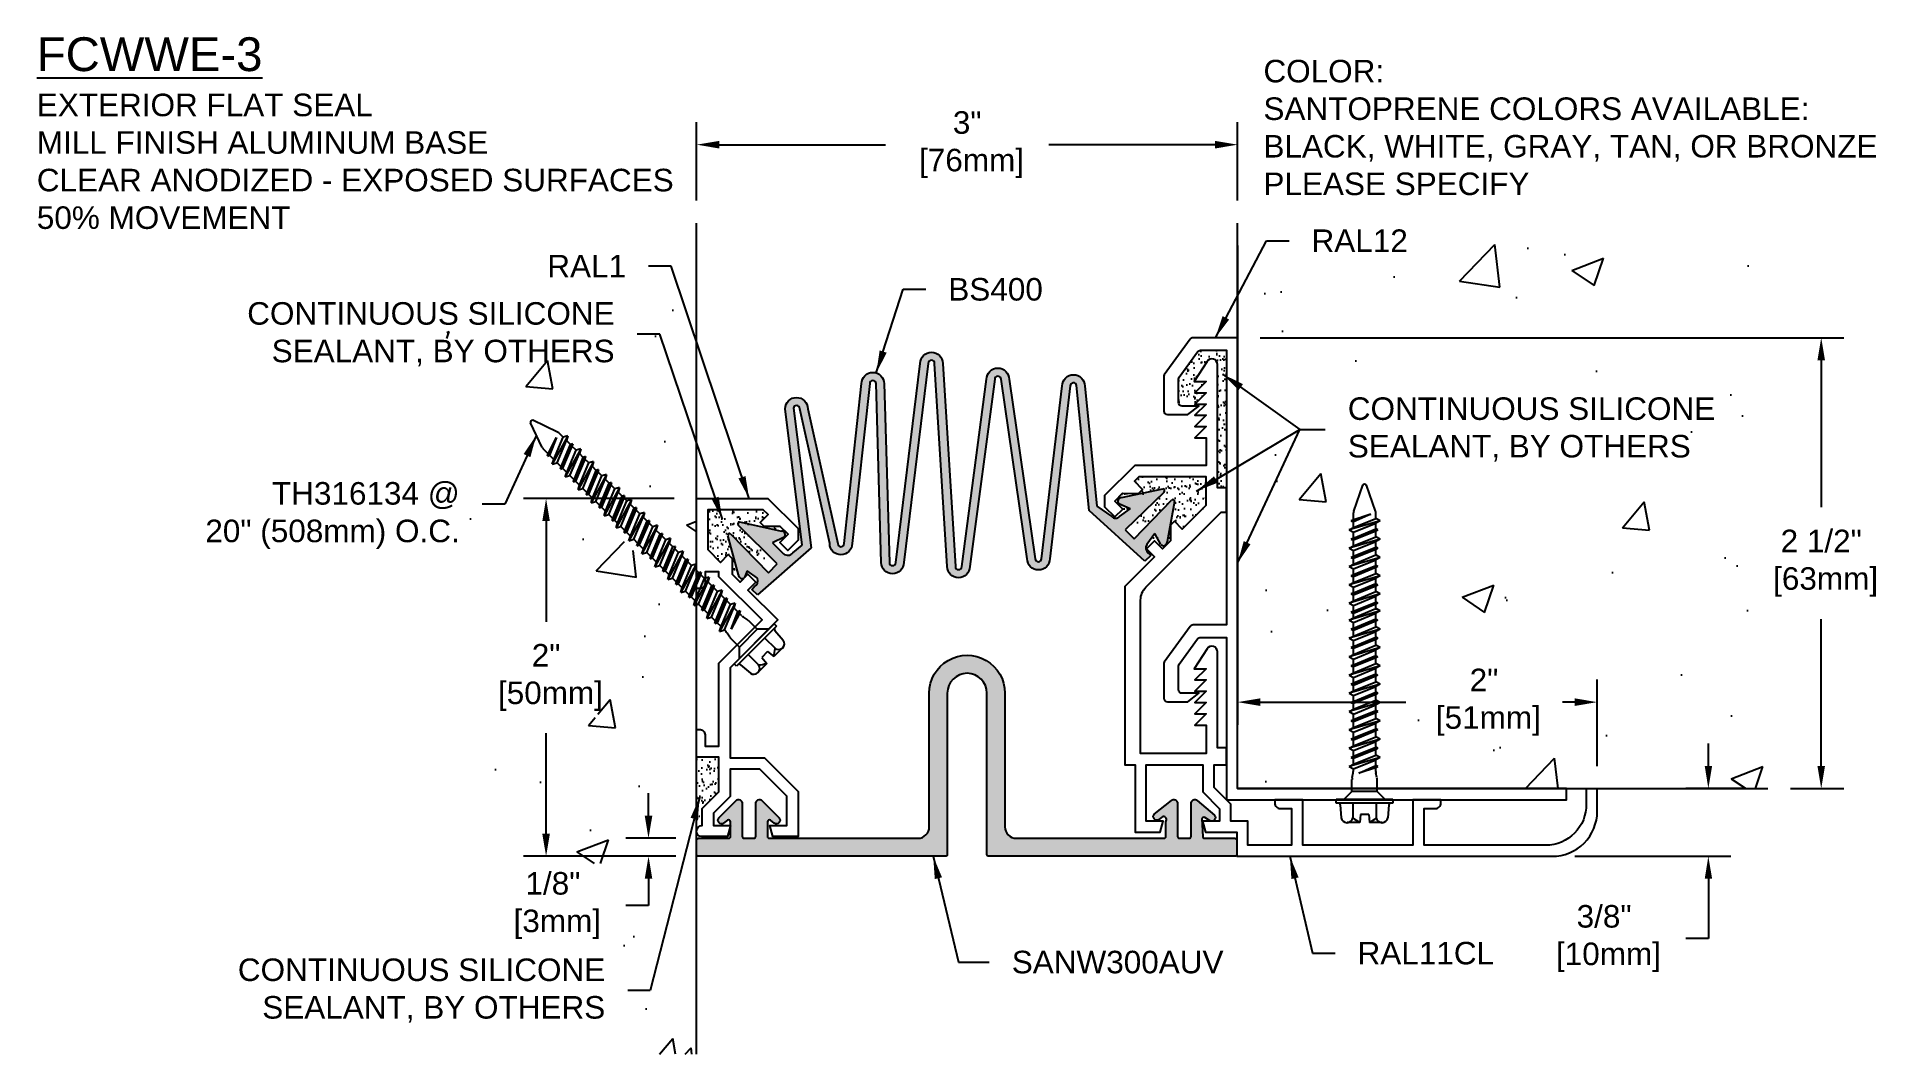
# Model space of a CAD drawing. Header units: inches. Extents: x -4.6 to 5.7, y -1.4 to 4.3.
import ezdxf

# ---------------------------------------------------------------- set-up
doc = ezdxf.new("R2010")
doc.units = ezdxf.units.IN
doc.header["$MEASUREMENT"] = 0
for name, color, linetype in [('Anchors', 4, 'Continuous'), ('Conditions', 1, 'Continuous'), ('Dimensions', 3, 'Continuous'), ('Fillers', 2, 'Continuous'), ('Metals', 7, 'Continuous'), ('Text', 2, 'Continuous')]:
    doc.layers.add(name, color=color, linetype=linetype)
doc.styles.add('Arial', font='arial.ttf')
doc.dimstyles.new('Arial', dxfattribs={"dimtxt": 0.125, "dimasz": 0.125, "dimexe": 0.125, "dimexo": 0.125, "dimgap": 0.125, "dimtad": 0, "dimtih": 1, "dimtoh": 1, "dimdec": 4, "dimzin": 0, "dimdsep": 46, "dimlunit": 4, "dimtxsty": 'Arial', "dimcen": 0.125, "dimadec": 0, "dimazin": 0, "dimtfac": 1, "dimtdec": 4, "dimtofl": 0, "dimtmove": 0, "dimatfit": 3, "dimfxl": 0, "dimfrac": 2, "dimtolj": 1, "dimtzin": 0, "dimarcsym": 0})
pattern_1 = [(37.5, (-1, 0), (-0.0020473, 0.0626218), [0, -0.0494, 0, -0.05525, 0, -0.0528125]), (7.5, (-1, 0), (0.0575177, 0.0917197), [0, -0.02665, 0, -0.044525, 0, -0.0170625]), (327.5, (-1.039975, 0), (0.1012096, 0.0001839), [0, -0.01625, 0, -0.0585, 0, -0.076375]), (317.5, (-1.039975, 0), (0.0976991, 0.0285245), [0, -0.008125, 0, -0.03835, 0, -0.043875])]

# ---------------------------------------------------------------- blocks, each defined once
blk = doc.blocks.new('A$CB0F2')
blk.add_lwpolyline([(0.029, 0.002, -0.958439), (0.032, 0.064), (0.032, 0.158), (0.125, 0.251), (0.125, 0.442), (0.001, 0.442), (0.001, 0.597), (0.017, 0.597, -0.414214), (0.048, 0.566), (0.048, 0.504), (0.125, 0.504), (0.125, 0.965), (0.364, 1.204), (0.125, 1.444), (0.125, 1.471), (0.048, 1.471), (0.048, 1.409, -0.414214), (0.017, 1.378), (0.001, 1.378), (0.001, 1.877), (0.397, 1.877), (0.564, 1.711), (0.564, 1.647), (0.507, 1.59), (0.463, 1.634), (0.508, 1.679), (0.464, 1.723), (0.375, 1.722), (0.354, 1.744), (0.398, 1.788), (0.371, 1.815), (0.063, 1.815), (0.063, 1.594), (0.133, 1.523), (0.177, 1.567), (0.199, 1.545), (0.199, 1.457), (0.243, 1.414), (0.286, 1.457), (0.33, 1.414), (0.286, 1.37), (0.452, 1.204), (0.187, 0.939), (0.187, 0.439), (0.377, 0.439), (0.564, 0.252), (0.564, 0.002), (0.423, 0.002), (0.407, 0.064), (0.502, 0.064), (0.502, 0.226), (0.351, 0.377), (0.187, 0.377), (0.187, 0.225), (0.094, 0.132), (0.094, 0.064), (0.189, 0.064), (0.172, 0.002), (0.029, 0.002)], format="xyb")
blk = doc.blocks.new('RAL1')
blk.add_blockref('A$CB0F2', (5.836, 2.694))
blk = doc.blocks.new('*D2')
at = {"layer": 'Defpoints', "color": 0}
for p in [(2.107, 3.693), (-0.893, 3.258), (2.107, 3.258)]:
    blk.add_point(p, dxfattribs=at)
at = {"layer": 'Dimensions', "color": 0, "lineweight": -2}
for p, q in [((-0.893, 3.383), (-0.893, 3.818)), ((2.107, 3.383), (2.107, 3.818)), ((-0.768, 3.693), (0.154, 3.693)), ((1.982, 3.693), (1.06, 3.693))]:
    blk.add_line(p, q, dxfattribs=at)
at = {"layer": 'Dimensions', "color": 0}
for points in [[(-0.768, 3.714), (-0.768, 3.672), (-0.893, 3.693)], [(1.982, 3.714), (1.982, 3.672), (2.107, 3.693)]]:
    blk.add_solid(points, dxfattribs=at)
at = {"layer": 'Dimensions', "color": 0, "insert": (0.607, 3.693), "char_height": 0.125, "attachment_point": 5, "style": 'Arial'}
blk.add_mtext('\\A1;3"\\P [76mm]', dxfattribs=at)
blk = doc.blocks.new('*D3')
at = {"layer": 'Defpoints', "color": 0}
for p in [(2.107, 2.622), (5.047, 0.122), (5.343, 0.122)]:
    blk.add_point(p, dxfattribs=at)
at = {"layer": 'Dimensions', "color": 0, "lineweight": -2}
for p, q in [((2.232, 2.622), (5.468, 2.622)), ((5.343, 2.497), (5.343, 1.682)), ((5.343, 0.247), (5.343, 1.062)), ((5.172, 0.122), (5.468, 0.122))]:
    blk.add_line(p, q, dxfattribs=at)
at = {"layer": 'Dimensions', "color": 0}
for points in [[(5.322, 2.497), (5.364, 2.497), (5.343, 2.622)], [(5.322, 0.247), (5.364, 0.247), (5.343, 0.122)]]:
    blk.add_solid(points, dxfattribs=at)
at = {"layer": 'Dimensions', "color": 0, "insert": (5.343, 1.372), "char_height": 0.125, "attachment_point": 5, "style": 'Arial'}
blk.add_mtext('\\A1;2 1/2"\\P [63mm]', dxfattribs=at)
blk = doc.blocks.new('*D4')
at = {"layer": 'Defpoints', "color": 0}
for p in [(2.107, 3.258), (4.101, 0.601), (4.101, 0.121)]:
    blk.add_point(p, dxfattribs=at)
at = {"layer": 'Dimensions', "color": 0, "lineweight": -2}
for p, q in [((2.107, 3.133), (2.107, 0.476)), ((4.101, 0.246), (4.101, 0.726)), ((2.232, 0.601), (3.039, 0.601)), ((3.976, 0.601), (3.908, 0.601))]:
    blk.add_line(p, q, dxfattribs=at)
at = {"layer": 'Dimensions', "color": 0}
for points in [[(2.232, 0.622), (2.232, 0.58), (2.107, 0.601)], [(3.976, 0.622), (3.976, 0.58), (4.101, 0.601)]]:
    blk.add_solid(points, dxfattribs=at)
at = {"layer": 'Dimensions', "color": 0, "insert": (3.473, 0.601), "char_height": 0.125, "attachment_point": 5, "style": 'Arial'}
blk.add_mtext('\\A1;2"\\P [51mm]', dxfattribs=at)
blk = doc.blocks.new('*D5')
at = {"layer": 'Defpoints', "color": 0}
for p in [(5.047, 0.122), (3.851, -0.254), (4.717, -0.254)]:
    blk.add_point(p, dxfattribs=at)
at = {"layer": 'Dimensions', "color": 0, "lineweight": -2}
for p, q in [((4.717, 0.247), (4.717, 0.372)), ((4.922, 0.122), (4.592, 0.122)), ((3.976, -0.254), (4.842, -0.254)), ((4.717, -0.379), (4.717, -0.71)), ((4.717, -0.71), (4.592, -0.71))]:
    blk.add_line(p, q, dxfattribs=at)
at = {"layer": 'Dimensions', "color": 0}
for points in [[(4.697, 0.247), (4.738, 0.247), (4.717, 0.122)], [(4.697, -0.379), (4.738, -0.379), (4.717, -0.254)]]:
    blk.add_solid(points, dxfattribs=at)
at = {"layer": 'Dimensions', "color": 0, "insert": (4.139, -0.71), "char_height": 0.125, "attachment_point": 5, "style": 'Arial'}
blk.add_mtext('\\A1;3/8"\\P [10mm]', dxfattribs=at)
blk = doc.blocks.new('*D6')
at = {"layer": 'Defpoints', "color": 0}
for p in [(-0.893, 1.73), (-1.728, -0.254), (-0.883, -0.254)]:
    blk.add_point(p, dxfattribs=at)
at = {"layer": 'Dimensions', "color": 0, "lineweight": -2}
for p, q in [((-1.018, 1.73), (-1.853, 1.73)), ((-1.728, 1.605), (-1.728, 1.047)), ((-1.728, -0.129), (-1.728, 0.428)), ((-1.008, -0.254), (-1.853, -0.254))]:
    blk.add_line(p, q, dxfattribs=at)
at = {"layer": 'Dimensions', "color": 0}
for points in [[(-1.749, 1.605), (-1.707, 1.605), (-1.728, 1.73)], [(-1.749, -0.129), (-1.707, -0.129), (-1.728, -0.254)]]:
    blk.add_solid(points, dxfattribs=at)
at = {"layer": 'Dimensions', "color": 0, "insert": (-1.728, 0.738), "char_height": 0.125, "attachment_point": 5, "style": 'Arial'}
blk.add_mtext('\\A1;2"\\P [50mm]', dxfattribs=at)
blk = doc.blocks.new('*D7')
at = {"layer": 'Defpoints', "color": 0}
for p in [(-0.883, -0.154), (-1.16, -0.254), (-0.883, -0.254)]:
    blk.add_point(p, dxfattribs=at)
at = {"layer": 'Dimensions', "color": 0, "lineweight": -2}
for p, q in [((-1.16, -0.029), (-1.16, 0.096)), ((-1.008, -0.154), (-1.285, -0.154)), ((-1.008, -0.254), (-1.285, -0.254)), ((-1.16, -0.379), (-1.16, -0.527)), ((-1.16, -0.527), (-1.285, -0.527))]:
    blk.add_line(p, q, dxfattribs=at)
at = {"layer": 'Dimensions', "color": 0}
for points in [[(-1.181, -0.029), (-1.139, -0.029), (-1.16, -0.154)], [(-1.181, -0.379), (-1.139, -0.379), (-1.16, -0.254)]]:
    blk.add_solid(points, dxfattribs=at)
at = {"layer": 'Dimensions', "color": 0, "insert": (-1.69, -0.527), "char_height": 0.125, "attachment_point": 5, "style": 'Arial'}
blk.add_mtext('\\A1;1/8"\\P [3mm]', dxfattribs=at)
blk = doc.blocks.new('RAL12')
blk.add_lwpolyline([(0.901, 2.553), (1.045, 2.553), (1.045, 1.029), (0.86, 1.029, 0.240384), (0.844, 1.021), (0.7, 0.823, 0.158089), (0.697, 0.811), (0.697, 0.623, 0.414214), (0.717, 0.603), (0.83, 0.603), (0.891, 0.65), (0.799, 0.65, -0.414214), (0.779, 0.67), (0.779, 0.8, -0.158089), (0.783, 0.812), (0.885, 0.952, -0.240384), (0.901, 0.96), (1.045, 0.96), (1.045, 0.06), (2.931, 0.06), (2.931, 0.122), (1.107, 0.122), (1.107, 2.622), (0.86, 2.622, 0.240384), (0.844, 2.614), (0.7, 2.416, 0.158089), (0.697, 2.404), (0.697, 2.216, 0.414214), (0.717, 2.196), (0.83, 2.196), (0.891, 2.243), (0.799, 2.243, -0.414214), (0.779, 2.263), (0.779, 2.393, -0.158089), (0.783, 2.404), (0.885, 2.544, -0.240384)], format="xyb", close=True)
blk = doc.blocks.new('RAL11CLR')
blk.add_lwpolyline([(2.838, -0.192), (2.141, -0.192), (2.141, 0.011), (2.203, 0.011, 0.414214), (2.234, 0.042), (2.234, 0.06), (2.079, 0.06), (2.079, -0.192), (1.468, -0.192), (1.468, 0.06), (1.313, 0.06), (1.313, 0.042, 0.414214), (1.344, 0.011), (1.406, 0.011), (1.406, -0.192), (1.163, -0.192), (1.163, -0.059), (1.069, -0.059), (1.069, 0.035), (0.976, 0.128), (0.976, 0.254), (1.045, 0.254), (1.045, 0.348), (0.995, 0.348), (0.995, 0.88, 0.745241), (0.937, 0.897), (0.865, 0.786), (0.933, 0.786), (0.87, 0.724), (0.933, 0.724), (0.87, 0.661), (0.933, 0.661), (0.87, 0.599), (0.933, 0.599), (0.87, 0.536), (0.933, 0.536), (0.87, 0.474), (0.933, 0.474), (0.933, 0.316), (0.569, 0.316), (0.569, 1.167, -0.198912), (0.598, 1.238), (1.015, 1.655), (1.045, 1.655), (1.045, 1.722), (1.045, 1.789), (0.995, 1.789), (0.995, 2.473, 0.745241), (0.937, 2.49), (0.865, 2.379), (0.933, 2.379), (0.87, 2.317), (0.933, 2.317), (0.87, 2.254), (0.933, 2.254), (0.87, 2.192), (0.933, 2.192), (0.87, 2.129), (0.933, 2.129), (0.87, 2.067), (0.933, 2.067), (0.933, 1.914), (0.536, 1.914), (0.369, 1.748), (0.369, 1.684), (0.426, 1.628), (0.47, 1.672), (0.425, 1.716), (0.469, 1.76), (0.557, 1.759), (0.579, 1.781), (0.535, 1.826), (0.561, 1.852), (0.931, 1.852), (0.931, 1.691), (0.8, 1.56), (0.756, 1.604), (0.734, 1.582), (0.734, 1.495), (0.69, 1.451), (0.646, 1.495), (0.602, 1.451), (0.646, 1.407), (0.481, 1.242), (0.481, 0.254), (0.538, 0.254), (0.538, -0.121), (0.677, -0.121), (0.694, -0.059), (0.599, -0.059), (0.599, 0.254), (0.914, 0.254), (0.914, 0.103), (1.007, 0.01), (1.007, -0.059), (0.912, -0.059), (0.929, -0.121), (1.102, -0.121), (1.102, -0.254), (2.851, -0.254, 0.414214), (3.101, -0.004), (3.101, 0.121), (3.039, 0.121), (3.039, 0.058, -0.414214), (2.838, -0.192)], format="xyb")
blk = doc.blocks.new('TH-316134')
for p, q in [((-0.097, 0.127), (-0.027, 0.127)), ((-0.023, 0.083), (-0.027, 0.127)), ((0.023, 0.083), (0.027, 0.127)), ((0.027, 0.127), (0.097, 0.127)), ((-0.157, 0.019), (0.157, 0.019)), ((-0.157, 0), (-0.157, 0.019)), ((-0.157, 0), (0.157, 0)), ((-0.135, 0.029), (-0.129, 0.1)), ((-0.115, 0), (-0.07, -0.045)), ((-0.065, 0.019), (-0.065, 0.1)), ((-0.023, 0.083), (0.023, 0.083)), ((0.064, 0.019), (0.064, 0.1)), ((0.115, 0), (0.07, -0.045)), ((0.135, 0.029), (0.129, 0.1)), ((0.157, 0.019), (0.157, 0)), ((-0.07, -0.045), (0.07, -0.045)), ((-0.07, -0.045), (-0.07, -0.112)), ((0.07, -0.045), (0.07, -0.112)), ((-0.086, -0.234), (0.086, -0.184)), ((-0.074, -0.184), (0.032, -0.147)), ((-0.074, -0.184), (-0.062, -0.177)), ((-0.074, -0.184), (-0.062, -0.19)), ((-0.069, -0.122), (-0.063, -0.148)), ((0.032, -0.147), (-0.062, -0.19)), ((-0.062, -0.177), (0.032, -0.147)), ((-0.062, -0.157), (-0.062, -0.177)), ((0.062, -0.171), (-0.062, -0.221)), ((-0.062, -0.19), (-0.062, -0.221)), ((0.062, -0.197), (-0.062, -0.247)), ((0.062, -0.157), (0.062, -0.171)), ((0.086, -0.184), (0.062, -0.171)), ((0.086, -0.184), (0.062, -0.197)), ((0.062, -0.197), (0.062, -0.228)), ((0.069, -0.122), (0.063, -0.148)), ((-0.086, -0.234), (-0.062, -0.221)), ((-0.086, -0.234), (-0.062, -0.247)), ((-0.086, -0.336), (0.086, -0.285)), ((-0.074, -0.285), (0.074, -0.234)), ((-0.074, -0.285), (-0.062, -0.279)), ((-0.074, -0.285), (-0.062, -0.291)), ((-0.062, -0.279), (0.062, -0.228)), ((0.062, -0.241), (-0.062, -0.291)), ((-0.062, -0.247), (-0.062, -0.279)), ((0.062, -0.272), (-0.062, -0.323)), ((-0.062, -0.291), (-0.062, -0.323)), ((0.062, -0.298), (-0.062, -0.349)), ((0.074, -0.234), (0.062, -0.228)), ((0.074, -0.234), (0.062, -0.241)), ((0.062, -0.241), (0.062, -0.272)), ((0.086, -0.285), (0.062, -0.272)), ((0.086, -0.285), (0.062, -0.298)), ((0.062, -0.298), (0.062, -0.33)), ((-0.086, -0.336), (-0.062, -0.323)), ((-0.086, -0.336), (-0.062, -0.349)), ((-0.086, -0.437), (0.086, -0.387)), ((-0.074, -0.387), (0.074, -0.336)), ((-0.074, -0.387), (-0.062, -0.381)), ((-0.074, -0.387), (-0.062, -0.393)), ((-0.062, -0.381), (0.062, -0.33)), ((0.062, -0.342), (-0.062, -0.393)), ((-0.062, -0.349), (-0.062, -0.381)), ((0.062, -0.374), (-0.062, -0.425)), ((-0.062, -0.393), (-0.062, -0.425)), ((0.062, -0.4), (-0.062, -0.45)), ((0.074, -0.336), (0.062, -0.33)), ((0.074, -0.336), (0.062, -0.342)), ((0.062, -0.342), (0.062, -0.374)), ((0.086, -0.387), (0.062, -0.374)), ((0.086, -0.387), (0.062, -0.4)), ((0.062, -0.4), (0.062, -0.431)), ((-0.086, -0.437), (-0.062, -0.425)), ((-0.086, -0.437), (-0.062, -0.45)), ((-0.086, -0.539), (0.086, -0.488)), ((-0.074, -0.488), (0.074, -0.437)), ((-0.074, -0.488), (-0.062, -0.482)), ((-0.074, -0.488), (-0.062, -0.494)), ((-0.062, -0.482), (0.062, -0.431)), ((0.062, -0.444), (-0.062, -0.494)), ((-0.062, -0.45), (-0.062, -0.482)), ((0.062, -0.475), (-0.062, -0.526)), ((-0.062, -0.494), (-0.062, -0.526)), ((0.062, -0.501), (-0.062, -0.552)), ((0.074, -0.437), (0.062, -0.431)), ((0.074, -0.437), (0.062, -0.444)), ((0.062, -0.444), (0.062, -0.475)), ((0.086, -0.488), (0.062, -0.475)), ((0.086, -0.488), (0.062, -0.501)), ((0.062, -0.501), (0.062, -0.533)), ((-0.086, -0.539), (-0.062, -0.526)), ((-0.086, -0.539), (-0.062, -0.552)), ((-0.086, -0.641), (0.086, -0.59)), ((-0.074, -0.59), (0.074, -0.539)), ((-0.074, -0.59), (-0.062, -0.584)), ((-0.074, -0.59), (-0.062, -0.596)), ((-0.062, -0.584), (0.062, -0.533)), ((0.062, -0.545), (-0.062, -0.596)), ((-0.062, -0.552), (-0.062, -0.584)), ((0.062, -0.577), (-0.062, -0.628)), ((-0.062, -0.596), (-0.062, -0.628)), ((0.062, -0.603), (-0.062, -0.654)), ((0.074, -0.539), (0.062, -0.533)), ((0.074, -0.539), (0.062, -0.545)), ((0.062, -0.545), (0.062, -0.577)), ((0.086, -0.59), (0.062, -0.577)), ((0.086, -0.59), (0.062, -0.603)), ((0.062, -0.603), (0.062, -0.634)), ((-0.086, -0.641), (-0.062, -0.628)), ((-0.086, -0.641), (-0.062, -0.654)), ((-0.086, -0.742), (0.086, -0.691)), ((-0.074, -0.691), (0.074, -0.641)), ((-0.074, -0.691), (-0.062, -0.685)), ((-0.074, -0.691), (-0.062, -0.698)), ((-0.062, -0.685), (0.062, -0.634)), ((0.062, -0.647), (-0.062, -0.698)), ((-0.062, -0.654), (-0.062, -0.685)), ((0.062, -0.678), (-0.062, -0.729)), ((-0.062, -0.698), (-0.062, -0.729)), ((0.062, -0.704), (-0.062, -0.755)), ((0.074, -0.641), (0.062, -0.634)), ((0.074, -0.641), (0.062, -0.647)), ((0.062, -0.647), (0.062, -0.678)), ((0.086, -0.691), (0.062, -0.678)), ((0.086, -0.691), (0.062, -0.704)), ((0.062, -0.704), (0.062, -0.736)), ((-0.086, -0.742), (-0.062, -0.729)), ((-0.086, -0.742), (-0.062, -0.755)), ((-0.086, -0.844), (0.086, -0.793)), ((-0.074, -0.793), (0.074, -0.742)), ((-0.074, -0.793), (-0.062, -0.787)), ((-0.074, -0.793), (-0.062, -0.799)), ((-0.062, -0.787), (0.062, -0.736)), ((0.062, -0.748), (-0.062, -0.799)), ((-0.062, -0.755), (-0.062, -0.787)), ((0.062, -0.78), (-0.062, -0.831)), ((-0.062, -0.799), (-0.062, -0.831)), ((0.062, -0.806), (-0.062, -0.857)), ((0.074, -0.742), (0.062, -0.736)), ((0.074, -0.742), (0.062, -0.748)), ((0.062, -0.748), (0.062, -0.78)), ((0.086, -0.793), (0.062, -0.78)), ((0.086, -0.793), (0.062, -0.806)), ((0.062, -0.806), (0.062, -0.838)), ((-0.086, -0.844), (-0.062, -0.831)), ((-0.086, -0.844), (-0.062, -0.857)), ((-0.086, -0.945), (0.086, -0.895)), ((-0.074, -0.895), (0.074, -0.844)), ((-0.074, -0.895), (-0.062, -0.888)), ((-0.074, -0.895), (-0.062, -0.901)), ((-0.062, -0.888), (0.062, -0.838)), ((0.062, -0.85), (-0.062, -0.901)), ((-0.062, -0.857), (-0.062, -0.888)), ((0.062, -0.882), (-0.062, -0.932)), ((-0.062, -0.901), (-0.062, -0.932)), ((0.062, -0.907), (-0.062, -0.958)), ((0.074, -0.844), (0.062, -0.838)), ((0.074, -0.844), (0.062, -0.85)), ((0.062, -0.85), (0.062, -0.882)), ((0.086, -0.895), (0.062, -0.882)), ((0.086, -0.895), (0.062, -0.907)), ((0.062, -0.907), (0.062, -0.939)), ((-0.086, -0.945), (-0.062, -0.932)), ((-0.086, -0.945), (-0.062, -0.958)), ((-0.086, -1.047), (0.086, -0.996)), ((-0.074, -0.996), (0.074, -0.945)), ((-0.074, -0.996), (-0.062, -0.99)), ((-0.074, -0.996), (-0.062, -1.002)), ((-0.062, -0.99), (0.062, -0.939)), ((0.062, -0.951), (-0.062, -1.002)), ((-0.062, -0.958), (-0.062, -0.99)), ((0.062, -0.983), (-0.062, -1.034)), ((-0.062, -1.002), (-0.062, -1.034)), ((0.062, -1.009), (-0.062, -1.06)), ((0.074, -0.945), (0.062, -0.939)), ((0.074, -0.945), (0.062, -0.951)), ((0.062, -0.951), (0.062, -0.983)), ((0.086, -0.996), (0.062, -0.983)), ((0.086, -0.996), (0.062, -1.009)), ((0.062, -1.001), (0.062, -1.033)), ((-0.086, -1.047), (-0.062, -1.034)), ((-0.086, -1.047), (-0.062, -1.06)), ((-0.086, -1.141), (0.086, -1.09)), ((-0.074, -1.09), (0.074, -1.039)), ((-0.074, -1.09), (-0.062, -1.084)), ((-0.074, -1.09), (-0.062, -1.096)), ((-0.062, -1.084), (0.062, -1.033)), ((0.062, -1.045), (-0.062, -1.096)), ((-0.062, -1.052), (-0.062, -1.084)), ((0.062, -1.077), (-0.062, -1.128)), ((-0.062, -1.096), (-0.062, -1.128)), ((0.062, -1.103), (-0.062, -1.154)), ((0.074, -1.039), (0.062, -1.033)), ((0.074, -1.039), (0.062, -1.045)), ((0.062, -1.045), (0.062, -1.077)), ((0.086, -1.09), (0.062, -1.077)), ((0.086, -1.09), (0.062, -1.103)), ((0.062, -1.103), (0.062, -1.134)), ((-0.086, -1.141), (-0.062, -1.128)), ((-0.086, -1.141), (-0.062, -1.154)), ((-0.086, -1.242), (0.086, -1.191)), ((-0.074, -1.191), (0.074, -1.141)), ((-0.074, -1.191), (-0.062, -1.185)), ((-0.074, -1.191), (-0.062, -1.198)), ((-0.062, -1.185), (0.062, -1.134)), ((0.062, -1.147), (-0.062, -1.198)), ((-0.062, -1.154), (-0.062, -1.185)), ((0.062, -1.178), (-0.062, -1.229)), ((-0.062, -1.198), (-0.062, -1.229)), ((0.062, -1.204), (-0.062, -1.255)), ((0.074, -1.141), (0.062, -1.134)), ((0.074, -1.141), (0.062, -1.147)), ((0.062, -1.147), (0.062, -1.178)), ((0.086, -1.191), (0.062, -1.178)), ((0.086, -1.191), (0.062, -1.204)), ((0.062, -1.204), (0.062, -1.236)), ((-0.086, -1.242), (-0.062, -1.229)), ((-0.086, -1.242), (-0.062, -1.255)), ((-0.086, -1.344), (0.086, -1.293)), ((-0.074, -1.293), (0.074, -1.242)), ((-0.074, -1.293), (-0.062, -1.287)), ((-0.074, -1.293), (-0.062, -1.299)), ((-0.062, -1.287), (0.062, -1.236)), ((0.062, -1.248), (-0.062, -1.299)), ((-0.062, -1.255), (-0.062, -1.287)), ((0.062, -1.28), (-0.062, -1.331)), ((-0.062, -1.299), (-0.062, -1.331)), ((0.062, -1.306), (-0.062, -1.357)), ((0.074, -1.242), (0.062, -1.236)), ((0.074, -1.242), (0.062, -1.248)), ((0.062, -1.248), (0.062, -1.28)), ((0.086, -1.293), (0.062, -1.28)), ((0.086, -1.293), (0.062, -1.306)), ((0.062, -1.306), (0.062, -1.338)), ((-0.086, -1.344), (-0.062, -1.331)), ((-0.086, -1.344), (-0.062, -1.357)), ((-0.086, -1.445), (0.086, -1.395)), ((-0.074, -1.395), (0.074, -1.344)), ((-0.074, -1.395), (-0.062, -1.388)), ((-0.074, -1.395), (-0.062, -1.401)), ((-0.062, -1.388), (0.062, -1.338)), ((0.062, -1.35), (-0.062, -1.401)), ((-0.062, -1.357), (-0.062, -1.388)), ((0.062, -1.382), (-0.062, -1.432)), ((-0.062, -1.401), (-0.062, -1.432)), ((0.062, -1.407), (-0.062, -1.458)), ((0.074, -1.344), (0.062, -1.338)), ((0.074, -1.344), (0.062, -1.35)), ((0.062, -1.35), (0.062, -1.382)), ((0.086, -1.395), (0.062, -1.382)), ((0.086, -1.395), (0.062, -1.407)), ((0.062, -1.407), (0.062, -1.439)), ((-0.086, -1.445), (-0.062, -1.432)), ((-0.086, -1.445), (-0.062, -1.458)), ((-0.086, -1.547), (0.086, -1.496)), ((-0.074, -1.496), (0.074, -1.445)), ((-0.074, -1.496), (-0.062, -1.49)), ((-0.074, -1.496), (-0.062, -1.502)), ((-0.062, -1.49), (0.062, -1.439)), ((0.062, -1.451), (-0.062, -1.502)), ((-0.062, -1.458), (-0.062, -1.49)), ((0.062, -1.483), (-0.062, -1.534)), ((-0.062, -1.502), (-0.062, -1.534)), ((0.062, -1.509), (-0.062, -1.56)), ((0.074, -1.445), (0.062, -1.439)), ((0.074, -1.445), (0.062, -1.451)), ((0.062, -1.451), (0.062, -1.483)), ((0.086, -1.496), (0.062, -1.483)), ((0.086, -1.496), (0.062, -1.509)), ((0.062, -1.509), (0.062, -1.541)), ((-0.086, -1.547), (-0.062, -1.534)), ((-0.086, -1.547), (-0.062, -1.56)), ((-0.062, -1.56), (-0.062, -1.586)), ((-0.06, -1.601), (-0.01, -1.744)), ((-0.034, -1.584), (0.062, -1.541)), ((-0.034, -1.584), (0.074, -1.547)), ((0.062, -1.553), (-0.034, -1.584)), ((0.06, -1.601), (0.01, -1.744)), ((0.074, -1.547), (0.062, -1.541)), ((0.074, -1.547), (0.062, -1.553)), ((0.062, -1.553), (0.062, -1.586))]:
    blk.add_line(p, q)
for centre, radius, start, end in [((-0.097, 0.095), 0.0327, 9.285, 170.715), ((0, 0.038), 0.0896, 107.4215, 136.0407), ((0, 0.038), 0.0896, 43.9593, 72.5785), ((0.097, 0.095), 0.0327, 9.285, 170.715), ((-0.146, 0.03), 0.0112, 270, 355), ((0.146, 0.03), 0.0112, 185, 270), ((-0.023, -0.112), 0.0465, 180, 191.9357), ((-0.109, -0.157), 0.0465, 0, 11.9357), ((0.109, -0.157), 0.0465, 168.0643, 180), ((0.023, -0.112), 0.0465, 348.0643, 0), ((-0.016, -1.586), 0.0465, 180, 199.3058), ((0.016, -1.586), 0.0465, 340.6942, 0), ((0, -1.739), 0.0106, 204.1001, 335.8999)]:
    blk.add_arc(centre, radius, start, end)
blk = doc.blocks.new('TH316134')
blk.add_blockref('TH-316134', (0, 0))
blk = doc.blocks.new('BS400')
blk.add_hatch(color=256).paths.add_polyline_path([(5.713, 9.018, 1), (5.588, 9.018), (5.474, 8.06, -1), (5.439, 8.06), (5.294, 9.055, 1), (5.169, 9.055), (5.031, 8.017, -1), (4.996, 8.017), (4.926, 9.143, 1), (4.801, 9.143), (4.665, 8.039, -1), (4.63, 8.039), (4.601, 9.031, 1), (4.476, 9.031), (4.379, 8.144, -1), (4.344, 8.144), (4.178, 8.892, 1), (4.053, 8.892), (4.147, 8.135), (4.095, 8.092, -0.449435), (4.043, 8.089), (3.981, 8.148), (4.047, 8.179, 0.699658), (4.031, 8.213), (3.799, 8.264, 0.637589), (3.792, 8.247), (4.008, 8.032), (3.959, 7.982), (3.751, 8.197, 0.67662), (3.734, 8.189), (3.793, 7.971, 0.684825), (3.827, 7.956), (3.842, 7.993), (3.898, 7.952, -0.350604), (3.88, 7.904), (3.867, 7.89), (3.899, 7.859), (4.197, 8.121), (4.098, 8.895, -0.91191), (4.133, 8.892), (4.299, 8.144, 1), (4.424, 8.144), (4.521, 9.031, -1), (4.556, 9.031), (4.585, 8.039, 1), (4.71, 8.039), (4.846, 9.143, -1), (4.881, 9.143), (4.951, 8.017, 1), (5.076, 8.017), (5.214, 9.055, -1), (5.249, 9.055), (5.394, 8.06, 1), (5.519, 8.06), (5.633, 9.018, -0.91191), (5.668, 9.021), (5.738, 8.327), (6.047, 8.047), (6.079, 8.078), (6.065, 8.092, -0.379282), (6.057, 8.139), (6.102, 8.199), (6.136, 8.138, 0.684825), (6.17, 8.153), (6.212, 8.377, 0.67662), (6.195, 8.385), (5.987, 8.17), (5.937, 8.22), (6.153, 8.43, 0.637589), (6.147, 8.447), (5.918, 8.399, 0.699658), (5.902, 8.365), (5.965, 8.336), (5.907, 8.294, -0.414214), (5.863, 8.294), (5.781, 8.352)])
for p, q in [((5.918, 8.399), (6.147, 8.447)), ((6.153, 8.43), (5.937, 8.22)), ((5.987, 8.17), (6.195, 8.385)), ((6.212, 8.377), (6.17, 8.153)), ((6.047, 8.047), (5.738, 8.327)), ((5.781, 8.352), (5.863, 8.294)), ((5.965, 8.336), (5.902, 8.365)), ((5.907, 8.294), (5.965, 8.336)), ((3.793, 7.971), (3.734, 8.189)), ((3.751, 8.197), (3.959, 7.982)), ((4.008, 8.032), (3.792, 8.247)), ((3.799, 8.264), (4.031, 8.213)), ((4.047, 8.179), (3.981, 8.148)), ((5.937, 8.22), (5.987, 8.17)), ((6.102, 8.199), (6.057, 8.139)), ((6.136, 8.138), (6.102, 8.199)), ((4.197, 8.121), (3.899, 7.859)), ((3.981, 8.148), (4.043, 8.088)), ((4.095, 8.092), (4.147, 8.135)), ((6.079, 8.078), (6.047, 8.047)), ((6.065, 8.092), (6.079, 8.078)), ((3.842, 7.993), (3.827, 7.956)), ((3.898, 7.952), (3.842, 7.993)), ((3.959, 7.982), (4.008, 8.032)), ((3.867, 7.89), (3.88, 7.904)), ((3.899, 7.859), (3.867, 7.89))]:
    blk.add_line(p, q)
for points in [[(4.147, 8.135), (4.053, 8.892, -1), (4.178, 8.892), (4.344, 8.144, 1), (4.379, 8.144), (4.476, 9.031, -1), (4.601, 9.031), (4.63, 8.039, 1), (4.665, 8.039), (4.801, 9.143, -1), (4.926, 9.143), (4.996, 8.017, 1), (5.031, 8.017), (5.169, 9.055, -1), (5.294, 9.055), (5.439, 8.06, 1), (5.474, 8.06), (5.588, 9.018, -1), (5.713, 9.018), (5.781, 8.352)], [(5.738, 8.327), (5.668, 9.021, 0.91191), (5.633, 9.018), (5.519, 8.06, -1), (5.394, 8.06), (5.249, 9.055, 1), (5.214, 9.055), (5.076, 8.017, -1), (4.951, 8.017), (4.881, 9.143, 1), (4.846, 9.143), (4.71, 8.039, -1), (4.585, 8.039), (4.556, 9.031, 1), (4.521, 9.031), (4.424, 8.144, -1), (4.299, 8.144), (4.133, 8.892, 0.91191), (4.098, 8.895), (4.197, 8.121)]]:
    blk.add_lwpolyline(points, format="xyb")
for centre, radius, start, end in [((5.916, 8.379), 0.02, 85.0846, 225), ((6.146, 8.437), 0.01, 315, 85.0846), ((6.202, 8.378), 0.01, 358.6678, 135), ((5.885, 8.316), 0.031, 225, 315), ((3.744, 8.19), 0.01, 45, 181.3322), ((3.8, 8.255), 0.01, 94.9154, 225), ((4.033, 8.193), 0.02, 315, 94.9154), ((4.067, 8.114), 0.0351, 227.0582, 322.0846), ((6.088, 8.12), 0.0361, 149.0009, 232.0842), ((6.15, 8.152), 0.02, 225, 2.6173), ((3.813, 7.97), 0.02, 177.3827, 315), ((3.859, 7.939), 0.0415, 301.2613, 18.5448)]:
    blk.add_arc(centre, radius, start, end)
blk = doc.blocks.new('SANW300A')
blk.add_hatch(color=256).paths.add_polyline_path([(1.39, -0.905, 1), (1.61, -0.905), (1.61, -0.01, -0.414214), (1.62, 0), (2.985, 0, -0.414214), (2.995, -0.01), (2.995, -0.09, -0.414214), (2.985, -0.1), (2.817, -0.1, 0.414214), (2.807, -0.11), (2.802, -0.206, 0.646742), (2.818, -0.215), (2.845, -0.199, -0.102668), (2.853, -0.195), (2.861, -0.195, -0.592512), (2.871, -0.229), (2.776, -0.309, -0.668179), (2.742, -0.295), (2.742, -0.11, 0.414214), (2.732, -0.1), (2.677, -0.1, 0.414214), (2.667, -0.11), (2.667, -0.295, -0.668179), (2.633, -0.309), (2.538, -0.234, -0.923247), (2.564, -0.204), (2.586, -0.22, 0.335174), (2.602, -0.192), (2.602, -0.11, 0.414214), (2.592, -0.1), (1.773, -0.1, 0.414214), (1.71, -0.163), (1.71, -0.905, -1), (1.29, -0.905), (1.29, -0.163, 0.414214), (1.228, -0.1), (0.403, -0.1, 0.414214), (0.393, -0.11), (0.393, -0.192, 0.611952), (0.409, -0.2), (0.431, -0.184, -0.923247), (0.457, -0.214), (0.362, -0.309, -0.668179), (0.328, -0.295), (0.328, -0.11, 0.414214), (0.318, -0.1), (0.263, -0.1, 0.414214), (0.253, -0.11), (0.253, -0.295, -0.668179), (0.219, -0.309), (0.124, -0.214, -0.923247), (0.15, -0.184), (0.172, -0.2, 0.611952), (0.188, -0.192), (0.188, -0.11, 0.414214), (0.178, -0.1), (0.01, -0.1, -0.414214), (0, -0.09), (0, -0.01, -0.414214), (0.01, 0), (1.38, 0, -0.414214), (1.39, -0.01)])
at = {"linetype": 'Continuous'}
blk.add_lwpolyline([(2.667, -0.11, -0.414214), (2.677, -0.1), (2.732, -0.1, -0.414214), (2.742, -0.11), (2.742, -0.295, 0.668179), (2.776, -0.309), (2.871, -0.229, 0.923247), (2.845, -0.199), (2.818, -0.215, -0.611952), (2.802, -0.207), (2.807, -0.11, -0.414214), (2.817, -0.1), (2.985, -0.1, 0.414214), (2.995, -0.09), (2.995, -0.01, 0.414214), (2.985, 0), (1.62, 0, 0.414214), (1.61, -0.01), (1.61, -0.905, -1), (1.39, -0.905), (1.39, -0.01, 0.414214), (1.38, 0), (0.01, 0, 0.414214), (0, -0.01), (0, -0.09, 0.414214), (0.01, -0.1), (0.178, -0.1, -0.414214), (0.188, -0.11), (0.188, -0.192, -0.611952), (0.172, -0.2), (0.15, -0.184, 0.923247), (0.124, -0.214), (0.219, -0.309, 0.668179), (0.253, -0.295), (0.253, -0.11, -0.414214), (0.263, -0.1), (0.318, -0.1, -0.414214), (0.328, -0.11), (0.328, -0.295, 0.668179), (0.362, -0.309), (0.457, -0.214, 0.923247), (0.431, -0.184), (0.409, -0.2, -0.611952), (0.393, -0.192), (0.393, -0.11, -0.414214), (0.403, -0.1), (1.228, -0.1, -0.414214), (1.29, -0.163), (1.29, -0.905, 1), (1.71, -0.905), (1.71, -0.163, -0.414214), (1.773, -0.1), (2.592, -0.1, -0.414214), (2.602, -0.11), (2.602, -0.192, -0.674934), (2.586, -0.22), (2.564, -0.204, 0.923247), (2.538, -0.234), (2.633, -0.309, 0.668179), (2.667, -0.295)], format="xyb", close=True, dxfattribs=at)

msp = doc.modelspace()

# ---------------------------------------------------------------- hatches: boundary and pattern name
at = {"layer": 'Conditions'}
h = msp.add_hatch(dxfattribs=at)
h.set_pattern_fill('AR-CONC', color=256, scale=0.25, style=0)
h.set_pattern_definition([(50, (3.8851, 0), (1.79315, -0.15688), [0.1875, -2.0625]), (355, (3.885, 0), (-0.3469, 1.8805), [0.15, -1.65]), (100.451, (4.0345, -0.013), (1.44627, 1.7236), [0.15935, -1.75286]), (46.184, (3.885, 0.5), (2.6681, -0.4138), [0.28125, -3.09375]), (96.636, (4.1074, 0.4655), (2.3367, 2.4353), [0.239, -2.6293]), (351.184, (3.885, 0.5), (2.3367, 2.4353), [0.225, -2.475]), (21, (4.1351, 0.375), (1.49227, -1.00655), [0.1875, -2.0625]), (326, (4.135, 0.375), (0.6083, 1.81288), [0.15, -1.65]), (71.451, (4.2594, 0.2911), (2.10056, 0.80633), [0.15935, -1.75286]), (37.5, (3.8851, 0), (0.0304, 0.832235), [0, -1.63, 0, -1.675, 0, -1.65625]), (7.5, (3.8851, 0), (0.65767, 0.98603), [0, -0.955, 0, -1.5925, 0, -0.63125]), (327.5, (3.3276, 0), (1.334556, -0.05639), [0, -0.625, 0, -1.95, 0, -2.5875]), (317.5, (3.0776, 0), (1.45797, 0.25026), [0, -0.8125, 0, -1.295, 0, -1.8375])])
h.paths.add_polyline_path([(-0.89335, 3.25784), (-2.27869, 3.25784), (-2.27869, 1.8607), (-2.16436, 1.8607), (-2.16436, 1.44577), (-2.27869, 1.44577), (-2.27869, -1.35174), (-0.89335, -1.35174), (-0.89335, 1.08882), (-1.74427, 1.94582), (-1.83768, 2.15676), (-1.81692, 2.18443), (-1.60587, 2.10489), (-0.89335, 1.38606)])
h.paths.add_polyline_path([(-1.16574, 2.35551), (-1.66863, 2.35551), (-1.66863, 2.57151), (-1.16574, 2.57151)], flags=16)
h.paths.add_polyline_path([(-1.44045, 0.97726), (-1.44045, 0.51618), (-1.99322, 0.51618), (-1.99322, 0.97726)], flags=16)
h.paths.add_polyline_path([(-1.30731, -0.29474), (-1.30731, -0.73505), (-1.78527, -0.73505), (-1.78527, -0.29474)], flags=16)
h = msp.add_hatch(dxfattribs=at)
h.set_pattern_fill('AR-CONC', color=256, scale=0.25, style=0)
h.set_pattern_definition([(50, (1, 0), (1.79315, -0.1569), [0.1875, -2.0625]), (355, (1, 0), (-0.3469, 1.8805), [0.15, -1.65]), (100.45, (1.1494, -0.013), (1.4463, 1.7236), [0.15935, -1.75286]), (46.184, (1, 0.5), (2.6681, -0.4138), [0.28125, -3.09375]), (96.636, (1.2223, 0.4655), (2.3367, 2.4353), [0.239, -2.6293]), (351.184, (1, 0.5), (2.3367, 2.4353), [0.225, -2.475]), (21, (1.25, 0.375), (1.49227, -1.00655), [0.1875, -2.0625]), (326, (1.25, 0.375), (0.6083, 1.8129), [0.15, -1.65]), (71.45, (1.3744, 0.2911), (2.10056, 0.8063), [0.15935, -1.75286]), (37.5, (1, 0), (0.0304, 0.832235), [0, -1.63, 0, -1.675, 0, -1.65625]), (7.5, (1, 0), (0.65767, 0.98603), [0, -0.955, 0, -1.5925, 0, -0.63125]), (327.5, (0.4425, 0), (1.33456, -0.05639), [0, -0.625, 0, -1.95, 0, -2.5875]), (317.5, (0.1925, 0), (1.45797, 0.25026), [0, -0.8125, 0, -1.295, 0, -1.8375])])
h.paths.add_polyline_path([(5.04666, 3.25784), (3.06221, 3.25784), (3.06221, 3.03058), (2.4869, 3.03058), (2.4869, 3.25784), (2.10665, 3.25784), (2.10665, 0.12215), (2.74081, 0.12215), (2.74081, 0.17711), (2.74731, 0.20783, 0.05212645), (2.74831, 0.21745), (2.74831, 0.23082), (2.72431, 0.24374), (2.74831, 0.25667), (2.74831, 0.28836), (2.73687, 0.29452), (2.74831, 0.30069), (2.74831, 0.33238), (2.72431, 0.3453), (2.74831, 0.35823), (2.74831, 0.38992), (2.73687, 0.39609), (2.74831, 0.40225), (2.74831, 0.43394), (2.72431, 0.44687), (2.74831, 0.45979), (2.74831, 0.49148), (2.73687, 0.49765), (2.74831, 0.50381), (2.74831, 0.5355), (2.72431, 0.54843), (2.74831, 0.56135), (2.74831, 0.59305), (2.73687, 0.59921), (2.74831, 0.60537), (2.74831, 0.63707), (2.72431, 0.64999), (2.74831, 0.66292), (2.74831, 0.69461), (2.73687, 0.70077), (2.74831, 0.70694), (2.74831, 0.73863), (2.72431, 0.75155), (2.74831, 0.76448), (2.74831, 0.79617), (2.73687, 0.80234), (2.74831, 0.8085), (2.74831, 0.84019), (2.72431, 0.85312), (2.74831, 0.86604), (2.74831, 0.89773), (2.73687, 0.9039), (2.74831, 0.91006), (2.74831, 0.94175), (2.72431, 0.95468), (2.74831, 0.9676), (2.74831, 0.9993), (2.73687, 1.00546), (2.74831, 1.01162), (2.74831, 1.04332), (2.72431, 1.05624), (2.74831, 1.06917), (2.74831, 1.09305), (2.73687, 1.09921), (2.74831, 1.10537), (2.74831, 1.13707), (2.72431, 1.14999), (2.74831, 1.16292), (2.74831, 1.19461), (2.73687, 1.20077), (2.74831, 1.20694), (2.74831, 1.23863), (2.72431, 1.25155), (2.74831, 1.26448), (2.74831, 1.29617), (2.73687, 1.30234), (2.74831, 1.3085), (2.74831, 1.34019), (2.72431, 1.35312), (2.74831, 1.36604), (2.74831, 1.39773), (2.73687, 1.4039), (2.74831, 1.41006), (2.74831, 1.44175), (2.72431, 1.45468), (2.74831, 1.4676), (2.74831, 1.4993), (2.73687, 1.50546), (2.74831, 1.51162), (2.74831, 1.54332), (2.72431, 1.55624), (2.74831, 1.56917), (2.74831, 1.60086), (2.73687, 1.60702), (2.74831, 1.61319), (2.74831, 1.64581, -0.08443704), (2.75093, 1.66118), (2.80034, 1.80223, -0.77412328), (2.82078, 1.80223), (2.8702, 1.66118, -0.08443704), (2.87281, 1.64581), (2.87281, 1.61995), (2.89681, 1.60702), (2.87281, 1.5941), (2.87281, 1.56241), (2.88426, 1.55624), (2.87281, 1.55008), (2.87281, 1.51839), (2.89681, 1.50546), (2.87281, 1.49254), (2.87281, 1.46084), (2.88426, 1.45468), (2.87281, 1.44852), (2.87281, 1.41682), (2.89681, 1.4039), (2.87281, 1.39097), (2.87281, 1.35928), (2.88426, 1.35312), (2.87281, 1.34695), (2.87281, 1.31526), (2.89681, 1.30234), (2.87281, 1.28941), (2.87281, 1.25772), (2.88426, 1.25155), (2.87281, 1.24539), (2.87281, 1.2137), (2.89681, 1.20077), (2.87281, 1.18785), (2.87281, 1.15616), (2.88426, 1.14999), (2.87281, 1.14383), (2.87281, 1.11995), (2.89681, 1.10702), (2.87281, 1.0941), (2.87281, 1.06241), (2.88426, 1.05624), (2.87281, 1.05008), (2.87281, 1.01839), (2.89681, 1.00546), (2.87281, 0.99254), (2.87281, 0.96084), (2.88426, 0.95468), (2.87281, 0.94852), (2.87281, 0.91682), (2.89681, 0.9039), (2.87281, 0.89097), (2.87281, 0.85928), (2.88426, 0.85312), (2.87281, 0.84695), (2.87281, 0.81526), (2.89681, 0.80234), (2.87281, 0.78941), (2.87281, 0.75772), (2.88426, 0.75155), (2.87281, 0.74539), (2.87281, 0.7137), (2.89681, 0.70077), (2.87281, 0.68785), (2.87281, 0.65616), (2.88426, 0.64999), (2.87281, 0.64383), (2.87281, 0.61214), (2.89681, 0.59921), (2.87281, 0.58629), (2.87281, 0.55459), (2.88426, 0.54843), (2.87281, 0.54227), (2.87281, 0.51057), (2.89681, 0.49765), (2.87281, 0.48472), (2.87281, 0.45303), (2.88426, 0.44687), (2.87281, 0.4407), (2.87281, 0.40901), (2.89681, 0.39609), (2.87281, 0.38316), (2.87281, 0.35147), (2.88426, 0.3453), (2.87281, 0.33914), (2.87281, 0.30745), (2.89681, 0.29452), (2.87281, 0.2816), (2.87281, 0.24991), (2.88426, 0.24374), (2.87281, 0.23758), (2.87281, 0.21745, 0.05212645), (2.87382, 0.20783), (2.88031, 0.17711), (2.88031, 0.12215), (3.93094, 0.12215), (5.04666, 0.12215)])
h.paths.add_polyline_path([(2.39286, 2.09069), (2.39286, 2.29526), (3.32773, 2.29526), (3.32773, 2.09069)], flags=16)
h.paths.add_polyline_path([(2.40186, 2.27904), (3.33169, 2.27904), (3.33169, 2.08727), (2.40186, 2.08727)], flags=24)
h = msp.add_hatch(dxfattribs=at)
h.set_pattern_fill('AR-SAND', color=256, scale=0.0325, style=0)
h.set_pattern_definition(pattern_1)
h.paths.add_polyline_path([(1.93725, 2.49, -0.7452408), (1.99465, 2.47288), (1.99465, 1.78912), (2.04465, 1.78912), (2.04465, 2.55251), (1.90074, 2.55251, 0.2403839), (1.88455, 2.54425), (1.78314, 2.40433, 0.15808873), (1.77934, 2.3926), (1.77934, 2.26278, 0.41421356), (1.79934, 2.24278), (1.89118, 2.24278), (1.93265, 2.25413), (1.86965, 2.25413), (1.93265, 2.31663), (1.86965, 2.31663), (1.93265, 2.37913), (1.86465, 2.37913)])
h = msp.add_hatch(dxfattribs=at)
h.set_pattern_fill('AR-SAND', color=256, scale=0.0325, style=0)
h.set_pattern_definition(pattern_1)
h.paths.add_polyline_path([(1.93075, 1.85242), (1.56138, 1.85242), (1.53461, 1.82566), (1.57916, 1.78111), (1.55724, 1.75919), (1.46885, 1.75989), (1.42501, 1.71605), (1.46956, 1.67151), (1.48694, 1.65412), (1.51509, 1.67481), (1.45317, 1.70043, -0.6996577), (1.46902, 1.7345), (1.69704, 1.77539, -0.66474599), (1.70269, 1.75784), (1.53687, 1.6042), (1.5838, 1.55727), (1.74452, 1.72314, -0.68819716), (1.76181, 1.71607), (1.71167, 1.48697, -0.68482529), (1.67755, 1.47191), (1.65202, 1.53752), (1.63117, 1.5099), (1.64634, 1.49473), (1.69018, 1.45089), (1.73402, 1.49473), (1.73402, 1.58241), (1.75594, 1.60433), (1.79978, 1.56049), (1.93075, 1.69146)])
h = msp.add_hatch(dxfattribs=at)
h.set_pattern_fill('AR-SAND', color=256, scale=0.0325, style=0)
h.paths.add_polyline_path([(-0.49593, 1.64084), (-0.52269, 1.6676), (-0.83135, 1.6676), (-0.83135, 1.44593), (-0.76109, 1.37567), (-0.71725, 1.41951), (-0.69533, 1.39759), (-0.69533, 1.30991), (-0.65149, 1.26607), (-0.60765, 1.30991), (-0.59299, 1.32457), (-0.60588, 1.34164), (-0.6371, 1.28575, -0.68482529), (-0.67122, 1.30081), (-0.71567, 1.52018, -0.68819716), (-0.69838, 1.52726), (-0.54677, 1.37079), (-0.49817, 1.41939), (-0.65711, 1.57833, -0.63758921), (-0.6509, 1.59536), (-0.41922, 1.55259, -0.6996577), (-0.40336, 1.51852), (-0.46895, 1.47892), (-0.45148, 1.46609), (-0.43087, 1.48669), (-0.38633, 1.53124), (-0.43017, 1.57508), (-0.51855, 1.57437), (-0.54048, 1.59629)])
h = msp.add_hatch(dxfattribs=at)
h.set_pattern_fill('AR-SAND', color=256, scale=0.0325, style=0)
h.paths.add_polyline_path([(-0.76935, 0.2946), (-0.89335, 0.2946), (-0.89335, -0.1144, -0.41421356), (-0.86235, -0.0834), (-0.86235, 0.0106), (-0.76935, 0.1036)])

# ---------------------------------------------------------------- linework, layer by layer
for p, q in [((-0.89335, -1.35174), (-0.89335, 3.25784)), ((2.10665, 0.12215), (2.10665, 3.25784)), ((2.10665, 0.12215), (5.04666, 0.12215))]:
    msp.add_line(p, q, dxfattribs=at)

# ---------------------------------------------------------------- block references
at = {"layer": 'Anchors'}
for p, rotation in [((-0.57477, 0.92418), 225), ((2.81056, 0.06015), 180)]:
    msp.add_blockref('TH316134', p, dxfattribs=dict(at, rotation=rotation))
at = {"layer": 'Fillers'}
msp.add_blockref('BS400', (-4.45436, -6.66351), dxfattribs=at)
at = {"layer": 'Fillers', "xscale": -1, "rotation": 180}
msp.add_blockref('SANW300A', (-0.89335, -0.25405), dxfattribs=at)
at = {"layer": 'Metals'}
for name, p in [('RAL12', (1, 0)), ('RAL11CLR', (1, 0)), ('RAL1', (-6.73046, -2.84108))]:
    msp.add_blockref(name, p, dxfattribs=at)

# ---------------------------------------------------------------- texts
at = {"layer": 'Text', "attachment_point": 1, "style": 'Arial'}
for s, insert, char_height, width in [('{\\LFCWWE-3\\P\\H0.6667x;\\lEXTERIOR FLAT SEAL\\PMILL FINISH ALUMINUM BASE\\PCLEAR ANODIZED - EXPOSED SURFACES\\P50% MOVEMENT}', (-4.5521, 4.28855), 0.1875, 4.1875), ('COLOR:{\\L                          \\~\\P}SANTOPRENE COLORS AVAILABLE:\\PBLACK, WHITE, GRAY, TAN, OR BRONZE\\PPLEASE SPECIFY', (2.24995, 4.16355), 0.125, 3.403244)]:
    msp.add_mtext(s, dxfattribs=dict(at, insert=insert, char_height=char_height, width=width))
at = {"layer": 'Text', "char_height": 0.125, "style": 'Arial'}
for s, insert, attachment_point in [('\\A1;RAL12', (2.51673, 3.22292), 1), ('\\A1;RAL1', (-1.28455, 2.95696), 9), ('\\A1;BS400', (0.50245, 2.95334), 1), ('\\A1;CONTINUOUS SILICONE\\PSEALANT, BY OTHERS', (-1.34809, 2.6412), 6), ('\\A1;CONTINUOUS SILICONE\\PSEALANT, BY OTHERS', (2.71775, 2.11319), 4), ('\\A1;TH316134 @\\P20" (508mm) O.C.', (-2.20691, 1.63608), 6), ('SANW300AUV', (0.85434, -0.77811), 1), ('RAL11CL', (2.77185, -0.792), 4), ('\\A1;CONTINUOUS SILICONE\\PSEALANT, BY OTHERS', (-1.40009, -0.9992), 6)]:
    msp.add_mtext(s, dxfattribs=dict(at, insert=insert, attachment_point=attachment_point))

# ---------------------------------------------------------------- dimensions: what is measured, and where the dimension line sits
at = {"layer": 'Dimensions'}
for base, p1, p2, picture, middle in [((2.10665, 3.69283), (-0.89335, 3.25784), (2.10665, 3.25784), '*D2', (0.60665, 3.69283)), ((4.10146, 0.6011), (2.10665, 3.25784), (4.10146, 0.1207), '*D4', (3.47333, 0.6011))]:
    dim = msp.add_linear_dim(base=base, p1=p1, p2=p2, dimstyle='Arial', override={"dimpost": '\\X'}, dxfattribs=at)
    dim.commit()
    dim.dimension.update_dxf_attribs({"geometry": picture, "text_midpoint": middle, "dimtype": 160})
for base, p1, p2, picture, middle in [((5.343163, 0.122148), (2.106648, 2.622096), (5.046665, 0.122148), '*D3', (5.343163, 1.372122)), ((-1.728187, -0.254053), (-0.893352, 1.729602), (-0.883352, -0.254053), '*D6', (-1.728187, 0.737775)), ((4.71747, -0.25405), (5.04666, 0.12215), (3.85146, -0.25405), '*D5', (4.13945, -0.71038)), ((-1.16014, -0.25405), (-0.88335, -0.15405), (-0.88335, -0.25405), '*D7', (-1.6896, -0.52717))]:
    dim = msp.add_linear_dim(base=base, p1=p1, p2=p2, angle=90, dimstyle='Arial', override={"dimpost": '\\X'}, dxfattribs=at)
    dim.commit()
    dim.dimension.update_dxf_attribs({"geometry": picture, "text_midpoint": middle, "dimtype": 160})

# ---------------------------------------------------------------- leaders
at = {"layer": 'Text', "annotation_type": 0, "has_hookline": 1}
for points, hookline_direction, text_width in [([(1.98342, 2.6221), (2.26673, 3.16042), (2.39173, 3.16042)], 0, 0.511), ([(-0.60188, 1.7296), (-1.03455, 3.01946), (-1.15955, 3.01946)], 1, 0.39103), ([(0.10302, 2.42668), (0.25245, 2.89084), (0.37745, 2.89084)], 0, 0.50315), ([(-1.78182, 2.08225), (-1.95691, 1.69858), (-2.08191, 1.69858)], 1, 1.39052), ([(0.41855, -0.25405), (0.55818, -0.84061), (0.72934, -0.84061)], 0, 1.16508), ([(2.39662, -0.25405), (2.52185, -0.792), (2.64685, -0.792)], 0, 0.73721)]:
    msp.add_leader(points, dimstyle='Arial', override={"dimgap": 0.125, "dimtad": 0}, dxfattribs=dict(at, hookline_direction=hookline_direction, text_width=text_width))
at = {"layer": 'Text', "annotation_type": 0, "has_hookline": 1, "hookline_direction": 1, "text_width": 2.01944}
for points in [[(-0.75036, 1.6152), (-1.09809, 2.6412), (-1.22309, 2.6412)], [(-0.87589, 0.07547), (-1.15009, -0.9992), (-1.27509, -0.9992)]]:
    msp.add_leader(points, dimstyle='Arial', dxfattribs=at)
at = {"layer": 'Text'}
for points in [[(2.02264, 2.42089), (2.45207, 2.11319)], [(1.87886, 1.7719), (2.45207, 2.11319), (2.59275, 2.11319)], [(2.10665, 1.37212), (2.45207, 2.11319)]]:
    msp.add_leader(points, dimstyle='Arial', dxfattribs=at)

doc.saveas('drawing.dxf')
